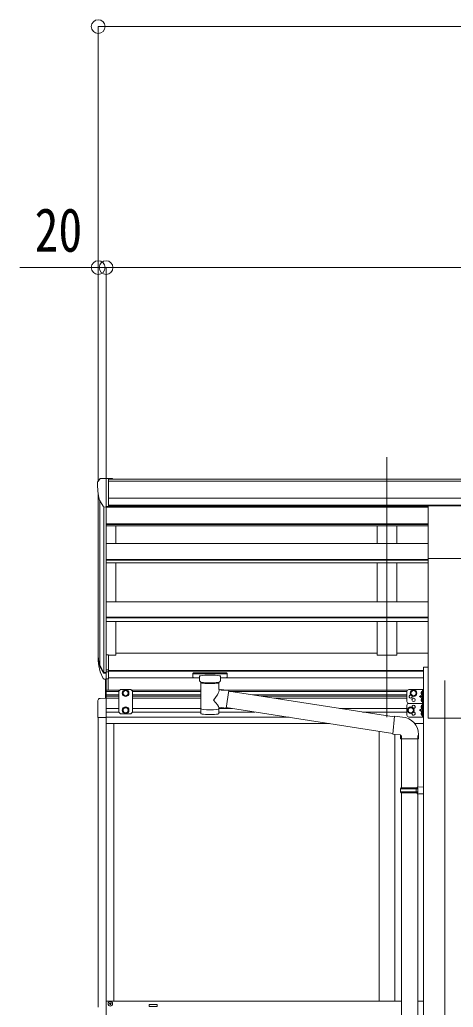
# Model space of a CAD drawing. Units: millimetres at full size; details may follow other scales. Extents: x -9783 to 9892, y -6828 to 6752.
# Drawn here: x -4000 to -2895, y 300 to 2817 of the extents above; entities that cross this region are included whole.
import ezdxf
from ezdxf.enums import TextEntityAlignment as Align

# ---------------------------------------------------------------- set-up
doc = ezdxf.new("R2010")
doc.units = ezdxf.units.MM
doc.header["$LTSCALE"] = 35
doc.header["$PDMODE"] = 32
doc.header["$PDSIZE"] = 35
for name, color, linetype, lineweight in [('0-1_本体', 4, 'Continuous', 9), ('0-2_部品', 7, 'Continuous', 9), ('0-8_PARTS2', 2, 'Continuous', 9), ('0-A_寸法', 6, 'Continuous', 9), ('1-1_GLASS', 4, 'Continuous', 9), ('1-2_GLASS_SEAL', 7, 'Continuous', 9)]:
    doc.layers.add(name, color=color, linetype=linetype, lineweight=lineweight)
doc.styles.add('ＭＳ ゴシック', font='')
doc.styles.get('ＭＳ ゴシック').set_extended_font_data('MS Gothic')

msp = doc.modelspace()

# ---------------------------------------------------------------- linework, layer by layer
at = {"layer": '0-1_本体'}
for p, q in [((-3773.77, 1646.05), (1941.23, 1646.05)), ((-3773.77, 1640.69), (1941.23, 1640.69)), ((-3800.27, 1195.78), (-3800.27, 1609.3)), ((-3795.99, 1590.5), (-3795.99, 1171.52)), ((-3773.77, 1597.17), (1941.23, 1597.17)), ((-3786.27, 1575.14), (-3786.27, 1153.52)), ((-3780.27, 1575.67), (-3780.27, 1197.95)), ((-3780.27, 1574.17), (-2958.77, 1574.17)), ((-3773.77, 1579.5), (1941.23, 1579.5)), ((-2958.77, 1577.13), (-3773.77, 1577.13)), ((-3089.27, 1577.13), (-3089.27, 1574.17)), ((-3039.27, 1577.13), (-3039.27, 1574.17)), ((-3780.27, 1532.22), (-2958.77, 1532.22)), ((-3780.27, 1530.52), (-2958.77, 1530.52)), ((-3780.27, 1526.74), (-2958.77, 1526.74)), ((-3755.27, 1481.31), (-3755.27, 1526.74)), ((-3089.27, 1526.74), (-3089.27, 1481.31)), ((-3039.27, 1526.74), (-3039.27, 1481.31)), ((-3780.27, 1481.31), (-2958.77, 1481.31)), ((-3780.27, 1440.73), (-2958.77, 1440.73)), ((-3780.27, 1439.04), (-2958.77, 1439.04)), ((-2958.77, 1036.52), (-2958.77, 1443.47)), ((-3780.27, 1432.17), (-2958.77, 1432.17)), ((-3755.27, 1333.07), (-3755.27, 1432.17)), ((-3089.27, 1432.17), (-3089.27, 1333.07)), ((-3039.27, 1432.17), (-3039.27, 1333.07)), ((-3780.27, 1333.07), (-2958.77, 1333.07)), ((-3780.27, 1293.93), (-2958.77, 1293.93)), ((-3780.27, 1292.26), (-2958.77, 1292.26)), ((-3780.27, 1282.62), (-2958.77, 1282.62)), ((-3755.27, 1197.12), (-3755.27, 1282.62)), ((-3089.27, 1282.62), (-3089.27, 1197.12)), ((-3773.77, 1197.12), (-3755.27, 1197.12)), ((-3755.27, 1202.34), (-3089.27, 1202.34)), ((-3039.27, 1202.34), (-2958.77, 1202.34)), ((-3773.77, 1158.03), (-2971.27, 1158.03)), ((-2971.27, 1166.52), (-2958.77, 1166.52)), ((-2971.27, 1166.52), (-2971.27, -1713.48)), ((-3773.77, 1156.65), (-2971.27, 1156.65)), ((-3773.77, 1139.47), (-3542.27, 1139.47)), ((-3488.27, 1139.47), (-2971.27, 1139.47)), ((-2958.77, 1036.52), (-2873.77, 1036.52))]:
    msp.add_line(p, q, dxfattribs=at)
msp.add_lwpolyline([(-3039.27, 1282.62), (-3039.27, 1197.12), (-3089.27, 1197.12)], dxfattribs=at)
at = {"layer": '0-2_部品'}
for p, q in [((-3802.27, 1638.29), (-3802.27, 1637.66)), ((-3795.36, 1647.09), (-3799.43, 1641.28)), ((-3792.27, 1647.66), (-3794.6, 1647.52)), ((-3792.27, 1647.66), (-3773.77, 1647.66)), ((-3780.27, 1574.67), (-3780.27, 1647.66)), ((-3773.77, 1647.66), (-3763.77, 1647.57)), ((-3773.77, 1575.67), (-3773.77, 1647.66)), ((-3763.77, 1645.47), (-3763.77, 1647.57)), ((-3787.89, 1576.49), (-3797.17, 1592.55)), ((-3780.27, 1574.67), (-3785.48, 1574.99)), ((-3773.77, 1575.67), (-3780.27, 1575.67)), ((-2958.77, 1577.63), (-2873.77, 1577.63)), ((-2958.77, 1443.48), (-2958.77, 1577.63)), ((-2958.77, 1443.48), (-2873.77, 1443.48)), ((-3780.27, 1197.96), (-3780.27, 1136.08)), ((-3773.77, 1197.96), (-3780.27, 1197.96)), ((-3773.77, 1197.96), (-3773.77, 1136.9)), ((-3797.88, 1171.92), (-3787.71, 1152.75)), ((-3786.7, 1154), (-3796.46, 1172.41)), ((-3773.77, 1159.65), (-3780.27, 1159.65)), ((-3795.29, 1155.06), (-3787.71, 1137.58)), ((-3780.27, 1153.25), (-3785.4, 1153.25)), ((-3780.27, 1151.25), (-3785.12, 1151.25)), ((-3780.27, 1136.08), (-3785.12, 1136.08)), ((-3773.77, 1154.25), (-3780.27, 1154.25)), ((-3773.77, 1136.9), (-3780.27, 1136.9)), ((-3558.77, 1151.18), (-3558.77, 1140.42)), ((-3558.77, 1150.99), (-3558.77, 1149.45)), ((-3556.77, 1151.85), (-3473.77, 1151.85)), ((-3556.77, 1149.67), (-3473.77, 1149.67)), ((-3556.77, 1139.76), (-3542.27, 1139.76)), ((-3542.27, 1132.95), (-3542.27, 1143.23)), ((-3488.27, 1132.95), (-3488.27, 1143.23)), ((-3488.27, 1139.76), (-3473.77, 1139.76)), ((-3471.77, 1151.18), (-3471.77, 1140.42)), ((-3538.17, 1128.45), (-3538.19, 1048.16)), ((-3492.37, 1110.88), (-3492.37, 1128.46)), ((-3467.15, 1106.97), (-3492.37, 1110.88)), ((-3467.15, 1106.97), (-3474.17, 1061.71)), ((-3045.33, 1039.61), (-3467.44, 1105.09)), ((-3492.35, 1048.16), (-3492.37, 1064.79)), ((-3492.37, 1064.54), (-3474.17, 1061.71)), ((-3049, 997.67), (-3473.88, 1063.59)), ((-3024.35, 1039.49), (-3045.19, 1041.31)), ((-3029.27, 983.74), (-2983.27, 983.74)), ((-3027.27, 992.6), (-3027.27, 858.61)), ((-2985.27, 992.6), (-2985.27, 861.17)), ((-2983.27, 983.74), (-2983.27, 994.66)), ((-3029.27, 856.61), (-3028.27, 858.61)), ((-3029.27, 856.61), (-2985.27, 856.61)), ((-3029.27, 856.61), (-3029.27, 848.61)), ((-3028.27, 858.61), (-2985.27, 858.61)), ((-2989.75, 856.61), (-2990.18, 858.61)), ((-2987.27, 861.11), (-2971.27, 861.58)), ((-2987.27, 859.11), (-2987.27, 861.11)), ((-2987.27, 859.11), (-2985.27, 859.11)), ((-2971.27, 861.58), (-2971.27, 843.64)), ((-3029.27, 848.61), (-2985.27, 848.61)), ((-3029.27, 848.61), (-3028.27, 846.61)), ((-3028.27, 846.61), (-2985.27, 846.61)), ((-3027.27, 846.61), (-3027.27, -97.58)), ((-2987.27, 844.11), (-2987.27, 846.11)), ((-2987.27, 844.11), (-2971.27, 843.64)), ((-2985.27, 844.05), (-2985.27, -95.02))]:
    msp.add_line(p, q, dxfattribs=at)
for points in [[(-3558.77, 1151.18), (-3558.73, 1151.38), (-3558.65, 1151.52), (-3558.55, 1151.61), (-3558.45, 1151.67), (-3558.33, 1151.72), (-3558.04, 1151.78), (-3557.55, 1151.83), (-3557, 1151.85), (-3556.77, 1151.85)], [(-3558.77, 1140.42), (-3558.73, 1140.23), (-3558.65, 1140.09), (-3558.55, 1140), (-3558.45, 1139.94), (-3558.33, 1139.89), (-3558.04, 1139.83), (-3557.55, 1139.78), (-3557, 1139.76), (-3556.77, 1139.76)], [(-3542.23, 1133.01), (-3542.26, 1132.65), (-3542.01, 1131.7), (-3541.49, 1130.81), (-3540.69, 1129.97), (-3539.57, 1129.18), (-3538.17, 1128.45)], [(-3492.37, 1128.46), (-3492.14, 1128.56), (-3490.78, 1129.29), (-3489.67, 1130.14), (-3488.91, 1131.01), (-3488.45, 1131.9), (-3488.28, 1132.79)], [(-3473.77, 1151.85), (-3473.42, 1151.84), (-3472.89, 1151.82), (-3472.44, 1151.77), (-3472.13, 1151.69), (-3471.97, 1151.59), (-3471.85, 1151.45), (-3471.78, 1151.27), (-3471.77, 1151.18)], [(-3473.77, 1139.76), (-3473.42, 1139.76), (-3472.89, 1139.79), (-3472.44, 1139.84), (-3472.13, 1139.92), (-3471.97, 1140.02), (-3471.85, 1140.16), (-3471.78, 1140.34), (-3471.77, 1140.42)], [(-3045.19, 1041.31), (-3049.19, 995.48), (-3029.27, 993.74), (-3029.27, 983.74)], [(-2989.75, 856.61), (-2989.75, 848.61), (-2990.18, 846.61)], [(-2987.27, 846.11), (-2985.27, 846.11), (-2985.27, 859.11)]]:
    msp.add_lwpolyline(points, dxfattribs=at)
for centre, radius, start, end in [((-3799.27, 1638.29), 3, 93, 180), ((-3600.27, 1637.66), 202, 180, 192.90261), ((-3794.54, 1646.52), 1, 93.5, 145), ((-3785.3, 1577.99), 3, 210, 266.5), ((-3711.61, 1194.09), 89.07, 174.49576, 194.41188), ((-3712.32, 1198.37), 88.05, 177.22392, 197.21071), ((-3667.05, 1191.14), 133.22, 183.27987, 195.71302), ((-3785.12, 1154.25), 3, 210, 270), ((-3785.12, 1139.08), 3, 210, 270), ((-3785.4, 1154.75), 1.5, 210, 270), ((-3028.27, 994.66), 45, 0, 85)]:
    msp.add_arc(centre, radius, start, end, dxfattribs=at)
for centre, major_axis, ratio, start_param, end_param in [((-3556.77, 1149.45), (2, 0), 0.109601, 1.5707963, 3.1415927), ((-3515.27, 1143.23), (27, 0), 0.122176, 6.2831853, 9.424778), ((-3504.27, 1132.95), (16, 0), 0.361356, 6.2636979, 6.2831853), ((-3473.77, 1149.45), (2, 0), 0.109601, 0, 1.5707963), ((-3515.26, 1128), (-22.91, 0.42), 0.072511, 0.0008029, 1.5715993), ((-3515.26, 1126.38), (-22.91, 0.42), 0.072511, 0.0008029, 1.5715993), ((-3515.28, 1128), (22.92, 0.42), 0.07247, 4.71158, 6.2823764), ((-3515.28, 1126.38), (22.92, 0.42), 0.07247, 4.71158, 6.2823764), ((-3515.27, 1084.34), (-22.81, -26.62), 0.234429, 1.6855472, 3.1268519), ((-3515.27, 1060.6), (22.91, 0), 0.122865, 3.1415927, 6.2831853), ((-3512.72, 1086.98), (20.32, -22.25), 0.045535, 0.0389954, 1.3075346), ((-3515.27, 1048.16), (22.92, 0), 0.101955, 3.1415499, 6.2833984)]:
    msp.add_ellipse(centre, major_axis=major_axis, ratio=ratio, start_param=start_param, end_param=end_param, dxfattribs=at)
at = {"layer": '0-8_PARTS2'}
for p, q in [((-3064.27, 1038.86), (-3064.27, 1701.39)), ((-2916.27, 1132.66), (-2916.27, -1813.48))]:
    msp.add_line(p, q, dxfattribs=at)
at = {"layer": '0-A_寸法'}
for p, q in [((-3800.27, 2799.04), (-3800.27, 2184.88)), ((-3800.27, 2799.04), (7695.73, 2799.04)), ((-3800.27, 2184.88), (-4000.27, 2184.88)), ((-3800.27, 2184.88), (-3800.27, 1639.25)), ((-3780.27, 2184.88), (-3800.27, 2184.88)), ((-3780.27, 2184.88), (-3780.27, 1639.25)), ((-3780.27, 2184.88), (1947.73, 2184.88)), ((-3780.27, 2184.88), (-3780.27, 1639.25))]:
    msp.add_line(p, q, dxfattribs=at)
for p in [(-3800.27, 2799.04), (-3800.27, 2184.88), (-3780.27, 2184.88)]:
    msp.add_point(p, dxfattribs=at)
at = {"layer": '1-1_GLASS'}
for p, q in [((-3780.27, 1108.23), (-3744.77, 1108.23)), ((-3715.77, 1108.23), (-3538.17, 1108.23)), ((-3487.66, 1108.23), (-3011.27, 1108.23)), ((-3780.27, 1104.73), (-3747.77, 1104.73)), ((-3780.27, 1095.73), (-3747.77, 1095.73)), ((-3780.27, 1092.23), (-3747.77, 1092.23)), ((-3780.27, 1087.93), (-3780.27, 250.73)), ((-3747.77, 1087.23), (-3780.27, 1087.23)), ((-3712.77, 1104.73), (-3538.18, 1104.73)), ((-3712.77, 1095.73), (-3538.18, 1095.73)), ((-3712.77, 1092.23), (-3538.18, 1092.23)), ((-3538.18, 1087.23), (-3712.77, 1087.23)), ((-3465.1, 1104.73), (-3013.25, 1104.73)), ((-3407.08, 1095.73), (-3013.27, 1095.73)), ((-3384.52, 1092.23), (-3013.27, 1092.23)), ((-3013.27, 1087.23), (-3352.29, 1087.23)), ((-3780.27, 1061.23), (-3747.77, 1061.23)), ((-3712.77, 1061.23), (-3538.18, 1061.23)), ((-3492.37, 1061.23), (-3458.67, 1061.23)), ((-3184.7, 1061.23), (-3013.27, 1061.23)), ((-3800.27, 1038.53), (-3800.27, 299.93)), ((-3780.27, 1052.23), (-3747.77, 1052.23)), ((-3313.63, 1038.73), (-3780.27, 1038.73)), ((-3712.77, 1052.23), (-3538.19, 1052.23)), ((-3492.36, 1052.23), (-3400.65, 1052.23)), ((-3126.69, 1052.23), (-3013.27, 1052.23)), ((-3000.26, 1038.73), (-2971.27, 1038.73)), ((-2958.77, 1036.52), (-2873.77, 1036.52)), ((-3210.5, 1022.73), (-3780.27, 1022.73)), ((-3760.27, 1022.73), (-3760.27, 315.73)), ((-2971.27, 1022.73), (-2993.1, 1022.73)), ((-3084.27, 1003.15), (-3084.27, 315.23)), ((-3044.27, 995.05), (-3044.27, 315.23)), ((-3780.27, 315.23), (-3027.27, 315.23)), ((-2985.27, 315.23), (-2971.27, 315.23))]:
    msp.add_line(p, q, dxfattribs=at)
msp.add_lwpolyline([(-3650.27, 301.73), (-3670.27, 301.73), (-3670.27, 306.73), (-3650.27, 306.73)], close=True, dxfattribs=at)
at = {"layer": '1-2_GLASS_SEAL'}
for p, q in [((-3781.77, 1087.72), (-3781.77, 1136.07)), ((-3780.27, 1087.72), (-3780.27, 1137.57)), ((-3774.77, 1108.23), (-3774.77, 1136.89)), ((-3743.77, 1109.23), (-3747.77, 1105.23)), ((-3716.77, 1109.23), (-3743.77, 1109.23)), ((-3716.77, 1109.23), (-3712.77, 1105.23)), ((-3008.27, 1109.23), (-2971.27, 1109.23)), ((-2973.77, 1109.23), (-2973.77, 1074.23)), ((-2971.27, 1109.23), (-2971.27, 1074.23)), ((-3780.27, 1087.73), (-3795.56, 1086.93)), ((-3747.77, 1105.23), (-3747.77, 1051.73)), ((-3712.77, 1051.73), (-3712.77, 1105.23)), ((-3013.27, 1104.23), (-3013.27, 1079.23)), ((-2973.77, 1091.73), (-2980.77, 1091.73)), ((-2974.27, 1104.73), (-2975.07, 1104.59)), ((-2974.27, 1096.73), (-2975.07, 1096.87)), ((-2974.27, 1086.73), (-2975.07, 1086.59)), ((-2974.27, 1096.73), (-2973.77, 1096.82)), ((-3800.77, 1081.43), (-3800.77, 1038.53)), ((-3730.27, 1064.23), (-3736.77, 1060.48)), ((-3736.77, 1060.48), (-3736.77, 1052.98)), ((-3723.77, 1060.48), (-3730.27, 1064.23)), ((-3723.77, 1052.98), (-3723.77, 1060.48)), ((-3013.27, 1069.23), (-3013.27, 1044.23)), ((-3008.27, 1074.23), (-2971.27, 1074.23)), ((-2974.27, 1078.73), (-2975.07, 1078.87)), ((-2974.27, 1069.73), (-2975.07, 1069.59)), ((-2974.27, 1061.73), (-2975.07, 1061.87)), ((-2974.27, 1078.73), (-2973.77, 1078.82)), ((-2974.27, 1061.73), (-2973.77, 1061.82)), ((-2973.77, 1074.23), (-2973.77, 1039.23)), ((-3780.27, 1038.53), (-3800.77, 1038.53)), ((-3743.77, 1047.73), (-3747.77, 1051.73)), ((-3716.77, 1047.73), (-3743.77, 1047.73)), ((-3736.77, 1052.98), (-3730.27, 1049.22)), ((-3730.27, 1049.22), (-3723.77, 1052.98)), ((-3716.77, 1047.73), (-3712.77, 1051.73)), ((-3008.27, 1039.23), (-2971.27, 1039.23)), ((-2973.77, 1056.73), (-2980.77, 1056.73)), ((-2974.27, 1051.73), (-2975.07, 1051.59)), ((-2974.27, 1043.73), (-2975.07, 1043.87)), ((-2974.27, 1043.73), (-2973.77, 1043.82)), ((-3770.77, 308.23), (-3771.77, 308.23)), ((-3767.77, 309.23), (-3766.77, 309.23))]:
    msp.add_line(p, q, dxfattribs=at)
for points in [[(-3736.77, 1103.98), (-3730.27, 1107.73), (-3723.77, 1103.98)], [(-3723.77, 1103.98), (-3723.77, 1096.48), (-3730.27, 1092.72), (-3736.77, 1096.48), (-3736.77, 1103.98)], [(-2973.77, 1096.73), (-2980.77, 1091.73), (-2973.77, 1086.73)], [(-2973.39, 1100.73), (-2974.02, 1101.92), (-2976.25, 1103.03)], [(-2973.39, 1100.73), (-2974.02, 1099.54), (-2976.25, 1098.43)], [(-2973.39, 1082.73), (-2974.02, 1083.92), (-2976.25, 1085.03)], [(-2973.39, 1082.73), (-2974.02, 1081.54), (-2976.25, 1080.43)], [(-2974.27, 1096.73), (-2974.27, 1104.73), (-2973.77, 1104.64), (-2973.77, 1096.82)], [(-2974.27, 1078.73), (-2974.27, 1086.73), (-2973.77, 1086.64), (-2973.77, 1078.82)], [(-3008.27, 1074.23), (-2971.27, 1074.23), (-2971.27, 1039.23)], [(-2973.77, 1061.73), (-2980.77, 1056.73), (-2973.77, 1051.73)], [(-2973.39, 1065.73), (-2974.02, 1066.92), (-2976.25, 1068.03)], [(-2973.39, 1065.73), (-2974.02, 1064.54), (-2976.25, 1063.43)], [(-2974.27, 1061.73), (-2974.27, 1069.73), (-2973.77, 1069.64), (-2973.77, 1061.82)], [(-2973.39, 1047.73), (-2974.02, 1048.92), (-2976.25, 1050.03)], [(-2973.39, 1047.73), (-2974.02, 1046.54), (-2976.25, 1045.43)], [(-2974.27, 1043.73), (-2974.27, 1051.73), (-2973.77, 1051.64), (-2973.77, 1043.82)], [(-3771.77, 308.23), (-3771.77, 309.23), (-3770.77, 309.23)], [(-3769.77, 310.23), (-3769.77, 311.23), (-3768.77, 311.23), (-3768.77, 310.23)], [(-3768.77, 307.23), (-3768.77, 306.23), (-3769.77, 306.23), (-3769.77, 307.23)], [(-3766.77, 309.23), (-3766.77, 308.23), (-3767.77, 308.23)]]:
    msp.add_lwpolyline(points, dxfattribs=at)
for points in [[(-2996.27, 1092.72), (-2989.77, 1096.48), (-2989.77, 1103.98), (-2996.27, 1107.73), (-3002.77, 1103.98), (-3002.77, 1096.48)], [(-3003.27, 1049.22), (-2996.77, 1052.98), (-2996.77, 1060.48), (-3003.27, 1064.23), (-3009.77, 1060.48), (-3009.77, 1052.98)]]:
    msp.add_lwpolyline(points, close=True, dxfattribs=at)
for centre, radius in [((-3730.27, 1100.23), 8.5), ((-3730.27, 1100.23), 7.5), ((-2996.27, 1100.23), 8.5), ((-2996.27, 1100.23), 7.5), ((-3730.27, 1100.23), 6.5), ((-2996.27, 1100.23), 6.5), ((-2996.27, 1083.23), 4.25), ((-3730.27, 1056.73), 8.5), ((-3730.27, 1056.73), 7.5), ((-3730.27, 1056.73), 6.5), ((-3003.27, 1056.73), 8.5), ((-3003.27, 1056.73), 7.5), ((-3003.27, 1056.73), 6.5), ((-3769.27, 308.73), 5.9)]:
    msp.add_circle(centre, radius, dxfattribs=at)
for centre, radius, start, end in [((-3008.27, 1104.23), 5, 90, 180), ((-3795.27, 1081.43), 5.5, 93, 180), ((-3003.27, 1091.73), 4.25, 94.76077, 6.29431), ((-2970.17, 1100.73), 6.5, 147.94412, 212.05588), ((-2970.17, 1082.73), 6.5, 147.94412, 212.05588), ((-2974.92, 1103.7), 0.9, 100, 147.94412), ((-2974.92, 1097.76), 0.9, 212.05588, 260), ((-2974.92, 1085.7), 0.9, 100, 147.94412), ((-3008.27, 1079.23), 5, 180, 270), ((-3008.27, 1069.23), 5, 90, 180), ((-2996.27, 1065.23), 4.25, 274.76077, 186.29431), ((-2970.17, 1065.73), 6.5, 147.94412, 212.05588), ((-2974.92, 1079.76), 0.9, 212.05588, 260), ((-2974.92, 1068.7), 0.9, 100, 147.94412), ((-2974.92, 1062.76), 0.9, 212.05588, 260), ((-3008.27, 1044.23), 5, 180, 270), ((-2996.27, 1048.23), 4.25, 173.70569, 85.23923), ((-2970.17, 1047.73), 6.5, 147.94412, 212.05588), ((-2974.92, 1050.7), 0.9, 100, 147.94412), ((-2974.92, 1044.76), 0.9, 212.05588, 260), ((-3770.77, 310.23), 1, 270, 0), ((-3770.77, 307.23), 1, 0, 90), ((-3767.77, 310.23), 1, 180, 270), ((-3767.77, 307.23), 1, 90, 180)]:
    msp.add_arc(centre, radius, start, end, dxfattribs=at)

# ---------------------------------------------------------------- texts
at = {"layer": '0-A_寸法', "color": 7, "style": 'ＭＳ ゴシック', "width": 0.8}
msp.add_text('20', height=111.4, dxfattribs=at).set_placement((-3962.27, 2191.88), align=Align.BOTTOM_LEFT)

doc.saveas('drawing.dxf')
